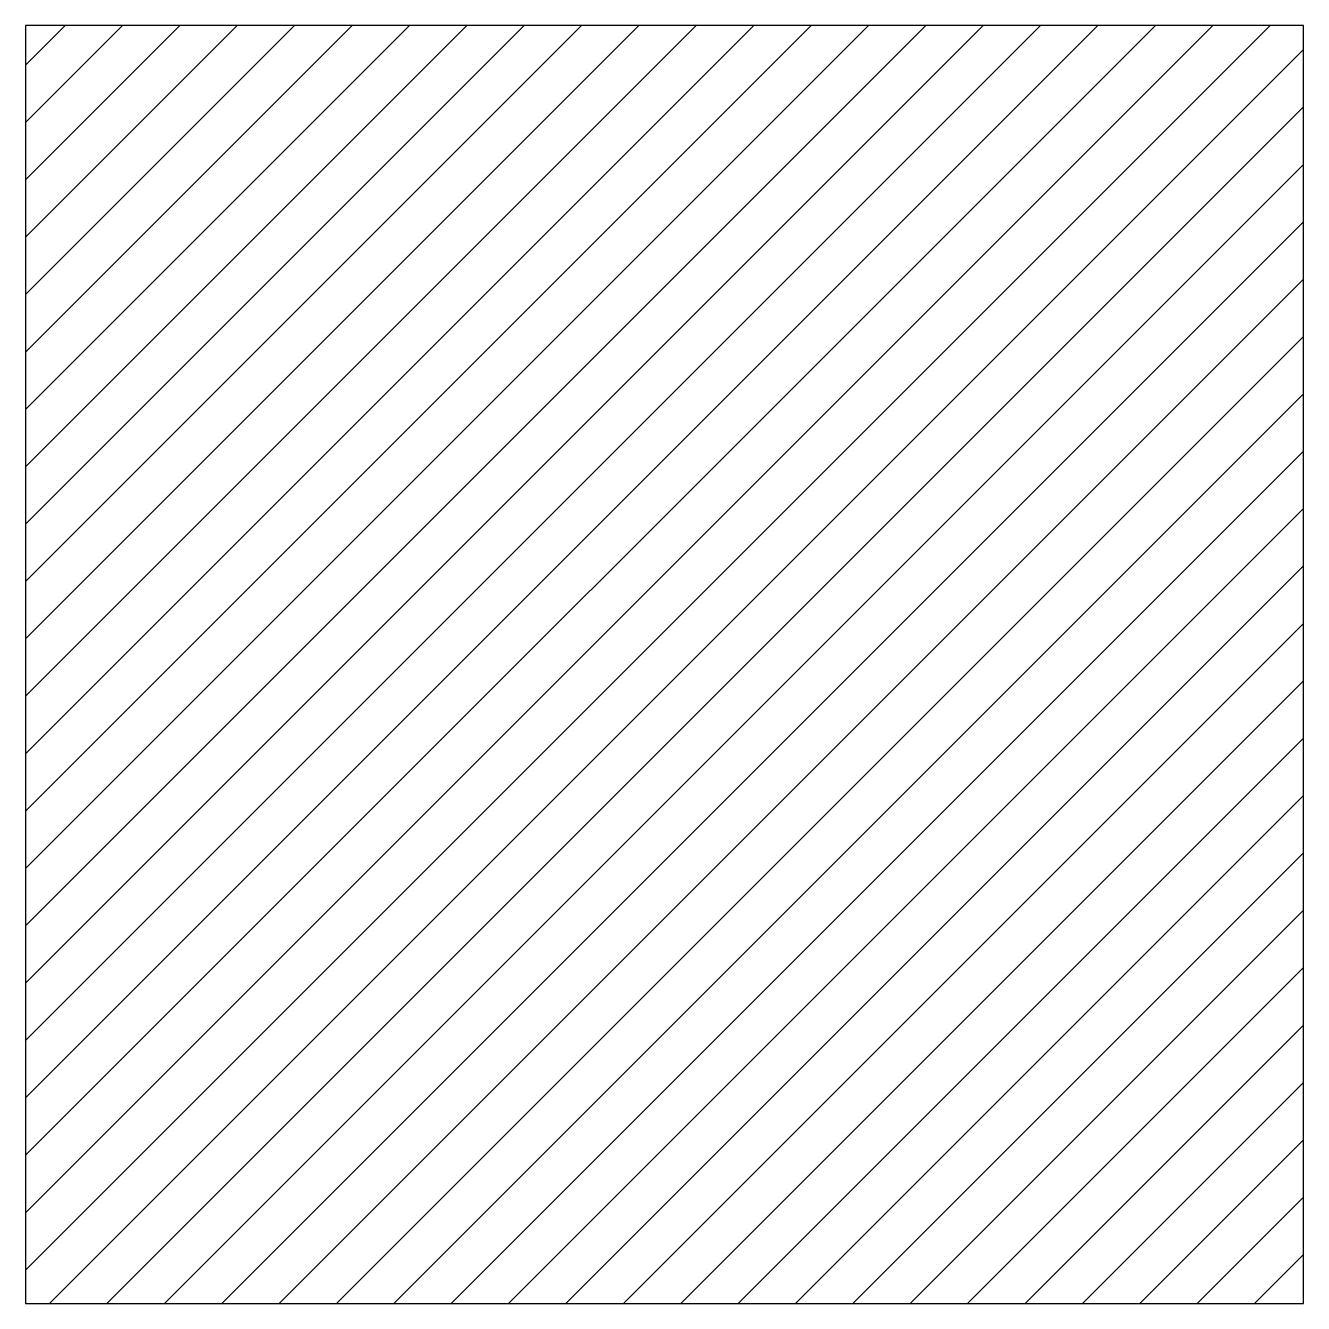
# Model space of a CAD drawing. Header units: millimetres. Extents: x 1869 to 1969, y 1570 to 1670.
import ezdxf

# ---------------------------------------------------------------- set-up
doc = ezdxf.new("R2010")
doc.units = ezdxf.units.MM

msp = doc.modelspace()

# ---------------------------------------------------------------- hatches: boundary and pattern name
h = msp.add_hatch()
h.set_pattern_fill('ANSI31', color=256, style=0)
h.paths.add_polyline_path([(1969.13, 1670.17), (1869.13, 1670.17), (1869.13, 1570.17), (1969.13, 1570.17)])

# ---------------------------------------------------------------- linework, layer by layer
msp.add_lwpolyline([(1869.13, 1570.17), (1969.13, 1570.17), (1969.13, 1670.17), (1869.13, 1670.17)], close=True)

doc.saveas('drawing.dxf')
